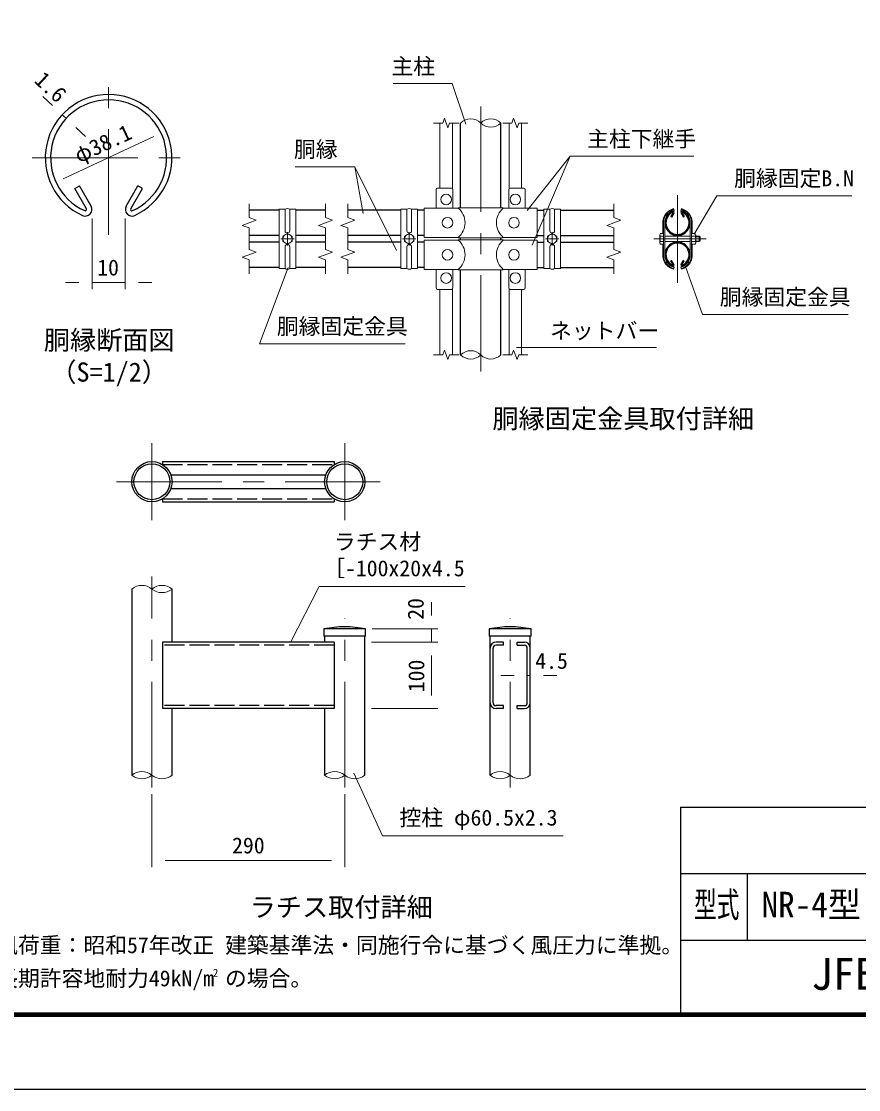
# Model space of a CAD drawing. Units: millimetres, scale not verified, with parts at other scales. Extents: x -8400 to 8400, y -5940 to 5940.
# Drawn here: x 274 to 5311, y -5940 to 488 of the extents above; entities that cross this region are included whole.
import ezdxf
from ezdxf.enums import TextEntityAlignment as Align

# ---------------------------------------------------------------- set-up
doc = ezdxf.new("R2010")
doc.units = ezdxf.units.MM
doc.header["$LTSCALE"] = 20
doc.linetypes.add('DASHED', pattern=[7.5, 6, -1.5])
doc.linetypes.add('USER1', pattern=[50.8, 31.75, -6.35, 6.35, -6.35])
for name, color, linetype, lineweight in [('0-1_D-STR1', 1, 'Continuous', 25), ('0-4_D-BMK', 2, 'USER1', 13), ('0-5_D-STR-DIM', 7, 'Continuous', 13), ('0-8_D-STR3', 3, 'Continuous', 13), ('0-9_D-STR-TXT', 7, 'Continuous', 13), ('0-A_D-TTL-TXT', 7, 'Continuous', 13), ('0-C_D-TTL', 7, 'Continuous', 25)]:
    doc.layers.add(name, color=color, linetype=linetype, lineweight=lineweight)
doc.styles.add('ＭＳ ゴシック', font='')
doc.styles.get('ＭＳ ゴシック').set_extended_font_data('MS Gothic')

msp = doc.modelspace()

# ---------------------------------------------------------------- linework, layer by layer
at = {"layer": '0-1_D-STR1'}
for p, q in [((2916.54, -633.47), (2916.54, -123.31)), ((3158.54, -633.47), (3158.54, -123.31)), ((595.19, -517.66), (622.98, -501.62)), ((693.16, -623.18), (622.98, -501.62)), ((904.53, -623.18), (974.72, -501.62)), ((1002.5, -517.66), (974.72, -501.62)), ((665.38, -639.22), (595.19, -517.66)), ((932.32, -639.22), (1002.5, -517.66)), ((1824.2, -647.47), (1644.2, -647.47)), ((2104.2, -647.47), (1924.2, -647.47)), ((2557.54, -647.47), (2237.54, -647.47)), ((2697.54, -647.47), (2657.54, -647.47)), ((3377.54, -647.47), (3417.54, -647.47)), ((3517.54, -647.47), (3837.54, -647.47)), ((4194.59, -662.35), (4180.55, -686.66)), ((4180.55, -686.66), (4186.11, -689.87)), ((4200.15, -665.56), (4186.11, -689.87)), ((4242.42, -665.56), (4256.46, -689.87)), ((4247.98, -662.35), (4262.02, -686.66)), ((4262.02, -686.66), (4256.46, -689.87)), ((1824.2, -799.87), (1644.2, -799.87)), ((2104.2, -799.87), (1924.2, -799.87)), ((2557.54, -799.87), (2237.54, -799.87)), ((2697.54, -799.87), (2657.54, -799.87)), ((2916.54, -826.27), (2916.54, -813.47)), ((3158.54, -826.27), (3158.54, -813.47)), ((3377.54, -799.87), (3417.54, -799.87)), ((3517.54, -799.87), (3837.54, -799.87)), ((1824.2, -839.87), (1644.2, -839.87)), ((2104.2, -839.87), (1924.2, -839.87)), ((2557.54, -839.87), (2237.54, -839.87)), ((2697.54, -839.87), (2657.54, -839.87)), ((3377.54, -839.87), (3417.54, -839.87)), ((3517.54, -839.87), (3837.54, -839.87)), ((4180.55, -953.08), (4186.11, -949.87)), ((4194.59, -977.4), (4180.55, -953.08)), ((4200.15, -974.19), (4186.11, -949.87)), ((4242.42, -974.19), (4256.46, -949.87)), ((4247.98, -977.4), (4262.02, -953.08)), ((4262.02, -953.08), (4256.46, -949.87)), ((1824.2, -992.27), (1644.2, -992.27)), ((2104.2, -992.27), (1924.2, -992.27)), ((2557.54, -992.27), (2237.54, -992.27)), ((2697.54, -992.27), (2657.54, -992.27)), ((2916.54, -1518.51), (2916.54, -1006.27)), ((3158.54, -1518.51), (3158.54, -1006.27)), ((3377.54, -992.27), (3417.54, -992.27)), ((3517.54, -992.27), (3837.54, -992.27)), ((1123.33, -2160.72), (2155.33, -2160.72)), ((1123.33, -2160.72), (1123.33, -2179.03)), ((2155.33, -2160.72), (2155.33, -2179.03)), ((1173.17, -2240.72), (2105.48, -2240.72)), ((1173.17, -2322.72), (2105.48, -2322.72)), ((1123.33, -2384.41), (1123.33, -2402.72)), ((1123.33, -2402.72), (2155.33, -2402.72)), ((2155.33, -2384.41), (2155.33, -2402.72)), ((938.33, -2927.45), (938.33, -4047.45)), ((1180.33, -3247.45), (1180.33, -2927.45)), ((2345.13, -3167.45), (2093.53, -3167.45)), ((2093.53, -3167.45), (2093.53, -3211.45)), ((2345.13, -3211.45), (2093.53, -3211.45)), ((2098.33, -3211.45), (2098.33, -3247.45)), ((2340.33, -4047.5), (2340.33, -3211.45)), ((2345.13, -3211.45), (2345.13, -3167.45)), ((3088.87, -3167.45), (3088.87, -3211.45)), ((3340.47, -3167.45), (3088.87, -3167.45)), ((3340.47, -3211.45), (3088.87, -3211.45)), ((3093.67, -4047.5), (3093.67, -3211.45)), ((3335.67, -4047.5), (3335.67, -3211.45)), ((3340.47, -3211.45), (3340.47, -3167.45)), ((2155.33, -3247.45), (1123.33, -3247.45)), ((1123.33, -3247.45), (1123.33, -3647.45)), ((2155.33, -3247.45), (2155.33, -3647.45)), ((3173.54, -3247.45), (3129.54, -3247.45)), ((3173.67, -3265.45), (3129.67, -3265.45)), ((3173.67, -3265.45), (3173.67, -3247.45)), ((3255.67, -3265.45), (3255.67, -3247.45)), ((3255.67, -3265.45), (3299.67, -3265.45)), ((3255.81, -3247.45), (3299.81, -3247.45)), ((3111.67, -3611.45), (3111.67, -3283.45)), ((3317.67, -3611.45), (3317.67, -3283.45)), ((2155.33, -3647.45), (1123.33, -3647.45)), ((1180.33, -4047.45), (1180.33, -3647.45)), ((2098.33, -3647.45), (2098.33, -4047.45)), ((3173.67, -3647.45), (3129.67, -3647.45)), ((3255.67, -3647.45), (3299.67, -3647.45))]:
    msp.add_line(p, q, dxfattribs=at)
at = {"layer": '0-1_D-STR1', "linetype": 'DASHED'}
for p, q in [((1122.82, -2178.72), (2155.83, -2178.72)), ((1122.82, -2384.72), (2155.83, -2384.72)), ((2155.33, -3265.45), (1123.33, -3265.45)), ((2155.33, -3629.45), (1123.33, -3629.45))]:
    msp.add_line(p, q, dxfattribs=at)
at = {"layer": '0-1_D-STR1'}
for points in [[(3173.67, -3647.45), (3173.67, -3629.45), (3129.67, -3629.45)], [(3255.67, -3647.45), (3255.67, -3629.45), (3299.67, -3629.45)]]:
    msp.add_lwpolyline(points, dxfattribs=at)
for centre, radius in [((1059.33, -2281.72), 121), ((1059.33, -2281.72), 108.2), ((2219.33, -2281.72), 121), ((2219.33, -2281.72), 108.2)]:
    msp.add_circle(centre, radius, dxfattribs=at)
for centre, radius, start, end in [((798.85, -332.6), 381, 294.32478, 245.67522), ((798.85, -332.6), 348.92, 294.32478, 245.67522), ((658.43, -643.23), 40.1, 245.67522, 30), ((658.43, -643.23), 8.02, 245.67522, 30), ((939.27, -643.23), 40.1, 150, 294.32478), ((939.27, -643.23), 8.02, 150, 294.32478), ((4221.28, -723.67), 76.2, 114.32478, 65.67522), ((4221.28, -723.67), 69.78, 114.32478, 65.67522), ((4193.2, -661.55), 8.02, 330, 114.32478), ((4193.2, -661.55), 1.6, 330, 114.32478), ((4249.37, -661.55), 8.02, 65.67522, 210), ((4249.37, -661.55), 1.6, 65.67522, 210), ((4220.98, -723.67), 76.2, 5.09104, 65.67522), ((4221.28, -916.07), 76.2, 294.32478, 245.67522), ((4221.28, -916.07), 69.78, 294.32478, 245.67522), ((4193.2, -978.2), 8.02, 245.67522, 30), ((4193.2, -978.2), 1.6, 245.67522, 30), ((4249.37, -978.2), 8.02, 150, 294.32478), ((4249.37, -978.2), 1.6, 150, 294.32478), ((2219.33, -3812.36), 657.07, 78.96219, 101.03781), ((3214.67, -3812.36), 657.07, 78.96219, 101.03781), ((3129.67, -3283.45), 36, 90, 180), ((3129.67, -3283.45), 18, 90, 180), ((3299.67, -3283.45), 36, 0, 90), ((3299.67, -3283.45), 18, 0, 90), ((3129.67, -3611.45), 36, 180, 270), ((3129.67, -3611.45), 18, 180, 270), ((3299.67, -3611.45), 36, 270, 0), ((3299.67, -3611.45), 18, 270, 0)]:
    msp.add_arc(centre, radius, start, end, dxfattribs=at)
at = {"layer": '0-4_D-BMK'}
for p, q in [((798.85, -796.23), (798.85, 126.88)), ((3037.54, -23.31), (3037.54, -1618.51)), ((339.37, -332.6), (1258.33, -332.6)), ((4221.28, -556.64), (4221.28, -1085.18)), ((1914.2, -820.91), (1834.2, -820.91)), ((1874.2, -860.91), (1874.2, -780.91)), ((2647.54, -820.91), (2567.54, -820.91)), ((2607.54, -860.91), (2607.54, -780.91)), ((3427.54, -820.91), (3507.54, -820.91)), ((3467.54, -860.91), (3467.54, -780.91)), ((4078.78, -820.91), (4393.38, -820.91)), ((1059.33, -2050.78), (1059.33, -2512.66)), ((2219.33, -2050.78), (2219.33, -2512.66)), ((845.42, -2281.72), (2433.24, -2281.72)), ((1059.33, -4121.83), (1059.33, -2852.8)), ((2219.33, -4121.83), (2219.33, -3103.45)), ((3214.67, -4121.83), (3214.67, -3103.45))]:
    msp.add_line(p, q, dxfattribs=at)
at = {"layer": '0-5_D-STR-DIM'}
for p, q in [((461.08, -18.86), (402.46, 35.58)), ((543.2, -95.14), (519.69, -73.31)), ((2753.54, -123.31), (2809.01, -123.31)), ((2819.28, -95.12), (2809.01, -123.31)), ((2839.8, -151.5), (2819.28, -95.12)), ((2850.06, -123.31), (2839.8, -151.5)), ((2850.06, -123.31), (2905.54, -123.31)), ((3169.54, -123.31), (3225.01, -123.31)), ((3235.28, -95.12), (3225.01, -123.31)), ((3255.8, -151.5), (3235.28, -95.12)), ((3266.06, -123.31), (3255.8, -151.5)), ((3266.06, -123.31), (3321.54, -123.31)), ((601.82, -149.59), (660.43, -204.03)), ((526.05, -459.8), (1071.65, -205.4)), ((1644.2, -609.37), (1644.2, -692.89)), ((2104.2, -609.37), (2104.2, -692.89)), ((2237.54, -609.37), (2237.54, -692.89)), ((3837.54, -609.37), (3837.54, -692.89)), ((698.85, -697.74), (698.85, -1123.34)), ((898.85, -697.74), (898.85, -1123.34)), ((1686.49, -708.28), (1644.2, -692.89)), ((2146.49, -708.28), (2104.2, -692.89)), ((2279.82, -708.28), (2237.54, -692.89)), ((3879.82, -708.28), (3837.54, -692.89)), ((1601.92, -739.06), (1686.49, -708.28)), ((1644.2, -754.45), (1601.92, -739.06)), ((1644.2, -754.45), (1644.2, -885.29)), ((2061.92, -739.06), (2146.49, -708.28)), ((2104.2, -754.45), (2061.92, -739.06)), ((2104.2, -754.45), (2104.2, -885.29)), ((2195.25, -739.06), (2279.82, -708.28)), ((2237.54, -754.45), (2195.25, -739.06)), ((2237.54, -754.45), (2237.54, -885.29)), ((3795.25, -739.06), (3879.82, -708.28)), ((3837.54, -754.45), (3795.25, -739.06)), ((3837.54, -754.45), (3837.54, -885.29)), ((1686.49, -900.68), (1644.2, -885.29)), ((2146.49, -900.68), (2104.2, -885.29)), ((2279.82, -900.68), (2237.54, -885.29)), ((3879.82, -900.68), (3837.54, -885.29)), ((1601.92, -931.46), (1686.49, -900.68)), ((1644.2, -946.85), (1601.92, -931.46)), ((1644.2, -946.85), (1644.2, -1030.37)), ((2061.92, -931.46), (2146.49, -900.68)), ((2104.2, -946.85), (2061.92, -931.46)), ((2104.2, -946.85), (2104.2, -1030.37)), ((2195.25, -931.46), (2279.82, -900.68)), ((2237.54, -946.85), (2195.25, -931.46)), ((2237.54, -946.85), (2237.54, -1030.37)), ((3795.25, -931.46), (3879.82, -900.68)), ((3837.54, -946.85), (3795.25, -931.46)), ((3837.54, -946.85), (3837.54, -1030.37)), ((618.85, -1083.34), (538.85, -1083.34)), ((698.85, -1083.34), (898.85, -1083.34)), ((978.85, -1083.34), (1058.85, -1083.34)), ((2753.54, -1518.51), (2809.01, -1518.51)), ((2819.28, -1490.32), (2809.01, -1518.51)), ((2839.8, -1546.7), (2819.28, -1490.32)), ((2850.06, -1518.51), (2839.8, -1546.7)), ((2850.06, -1518.51), (2905.54, -1518.51)), ((3169.54, -1518.51), (3225.01, -1518.51)), ((3235.28, -1490.32), (3225.01, -1518.51)), ((3255.8, -1546.7), (3235.28, -1490.32)), ((3266.06, -1518.51), (3255.8, -1546.7)), ((3266.06, -1518.51), (3321.54, -1518.51)), ((2740.33, -3087.45), (2740.33, -3007.45)), ((2385.13, -3167.45), (2780.33, -3167.45)), ((2740.33, -3247.45), (2740.33, -3167.45)), ((2380.33, -3247.45), (2780.33, -3247.45)), ((2380.33, -3247.45), (2780.33, -3247.45)), ((2740.33, -3327.45), (2740.33, -3407.45)), ((2740.33, -3567.45), (2740.33, -3327.45)), ((3237.67, -3447.45), (3157.67, -3447.45)), ((3317.67, -3447.45), (3335.67, -3447.45)), ((3415.67, -3447.45), (3495.67, -3447.45)), ((2380.33, -3647.45), (2780.33, -3647.45)), ((1059.33, -4161.83), (1059.33, -4600.87)), ((2219.33, -4161.83), (2219.33, -4600.87)), ((1139.33, -4560.87), (2139.33, -4560.87))]:
    msp.add_line(p, q, dxfattribs=at)
for centre, radius, start, end in [((2977.04, -184.19), 85.83, 45.18146, 134.81854), ((3098.04, -184.19), 85.83, 45.18146, 134.81854), ((3098.04, -62.43), 85.83, 225.18146, 314.81854), ((2977.04, -1579.39), 85.83, 45.18146, 134.81854), ((2977.04, -1457.63), 85.83, 225.18146, 314.81854), ((3098.04, -1457.63), 85.83, 225.18146, 314.81854), ((998.83, -3002.09), 96.08, 50.97549, 129.02451), ((1119.83, -3002.09), 96.08, 50.97549, 129.02451), ((1119.83, -2852.8), 96.08, 230.97549, 309.02451), ((998.83, -4122.13), 96.12, 50.9915, 129.0085), ((998.83, -3972.76), 96.12, 230.9915, 309.0085), ((1119.83, -3972.8), 96.08, 230.97547, 309.02453), ((2158.83, -4122.13), 96.12, 50.9915, 129.0085), ((2158.83, -3972.76), 96.12, 230.9915, 309.0085), ((2279.83, -3972.8), 96.08, 230.97547, 309.02453), ((3154.17, -4121.94), 95.92, 50.89748, 129.10252), ((3154.17, -3972.56), 96.31, 231.0856, 308.9144), ((3275.17, -3972.6), 96.28, 231.06955, 308.93045)]:
    msp.add_arc(centre, radius, start, end, dxfattribs=at)
at = {"layer": '0-8_D-STR3'}
for p, q in [((2791.54, -515.47), (2791.54, -123.31)), ((2867.54, -518.18), (2867.54, -123.31)), ((3207.54, -518.18), (3207.54, -123.31)), ((3283.54, -515.47), (3283.54, -123.31)), ((2769.54, -635.47), (2769.54, -523.47)), ((2861.54, -515.47), (2777.54, -515.47)), ((2869.54, -635.47), (2869.54, -523.47)), ((3205.54, -635.47), (3205.54, -523.47)), ((3213.54, -515.47), (3297.54, -515.47)), ((3305.54, -635.47), (3305.54, -523.47)), ((1860.2, -642.39), (1860.2, -771.87)), ((1924.2, -642.39), (1888.2, -642.39)), ((1888.2, -642.39), (1888.2, -771.87)), ((2593.54, -642.39), (2593.54, -771.87)), ((2657.54, -642.39), (2621.54, -642.39)), ((2621.54, -642.39), (2621.54, -771.87)), ((2697.54, -635.47), (2902.34, -635.47)), ((2697.54, -811.47), (2697.54, -635.47)), ((2902.34, -633.47), (2898.34, -635.47)), ((2902.34, -633.47), (3172.74, -633.47)), ((3172.74, -633.47), (3176.74, -635.47)), ((3172.74, -635.47), (3377.54, -635.47)), ((3377.54, -811.47), (3377.54, -635.47)), ((3417.54, -642.39), (3453.54, -642.39)), ((3453.54, -642.39), (3453.54, -771.87)), ((3481.54, -642.39), (3481.54, -771.87)), ((4197.95, -638.53), (4201.08, -650.12)), ((4244.62, -638.53), (4241.48, -650.12)), ((4133.08, -716.4), (4133.08, -784.51)), ((4137.08, -716.56), (4137.08, -925.26)), ((4145.08, -716.91), (4145.08, -924.91)), ((4297.48, -716.91), (4297.48, -924.91)), ((4305.48, -716.56), (4305.48, -925.26)), ((4309.48, -716.4), (4309.48, -784.51)), ((2697.54, -811.47), (2902.34, -811.47)), ((2697.54, -828.27), (2902.34, -828.27)), ((2697.54, -828.27), (2697.54, -1004.27)), ((2902.34, -813.47), (2898.34, -811.47)), ((2902.34, -826.27), (2898.34, -828.27)), ((3172.74, -811.47), (3377.54, -811.47)), ((3172.74, -828.27), (3377.54, -828.27)), ((3377.54, -828.27), (3377.54, -1004.27)), ((4182.69, -820.91), (4091.48, -820.91)), ((4115.08, -795.97), (4115.08, -845.36)), ((4119.08, -788.51), (4137.08, -788.51)), ((4119.08, -804.71), (4137.08, -804.71)), ((4149.88, -804.91), (4297.48, -804.91)), ((4259.88, -820.91), (4351.09, -820.91)), ((4327.48, -788.51), (4305.48, -788.51)), ((4327.48, -804.71), (4305.48, -804.71)), ((4331.48, -795.97), (4331.48, -845.36)), ((4331.48, -804.91), (4352.28, -804.91)), ((4331.48, -807.62), (4357.08, -807.62)), ((4331.48, -834.2), (4357.08, -834.2)), ((4352.28, -804.91), (4352.28, -836.91)), ((4352.28, -804.91), (4357.08, -807.62)), ((4357.08, -834.2), (4352.28, -836.91)), ((4357.08, -807.62), (4357.08, -834.2)), ((1860.2, -999.43), (1860.2, -867.87)), ((1888.2, -999.43), (1888.2, -867.87)), ((2593.54, -999.43), (2593.54, -867.87)), ((2621.54, -999.43), (2621.54, -867.87)), ((3453.54, -999.43), (3453.54, -867.87)), ((3481.54, -999.43), (3481.54, -867.87)), ((4119.08, -837.11), (4137.08, -837.11)), ((4119.08, -853.31), (4137.08, -853.31)), ((4133.08, -925.42), (4133.08, -857.31)), ((4149.88, -836.91), (4297.48, -836.91)), ((4327.48, -837.11), (4305.48, -837.11)), ((4327.48, -853.31), (4305.48, -853.31)), ((4309.48, -925.42), (4309.48, -857.31)), ((4331.48, -836.91), (4352.28, -836.91)), ((2697.54, -1004.27), (2902.34, -1004.27)), ((2769.54, -1004.27), (2769.54, -1116.27)), ((2869.54, -1004.27), (2869.54, -1116.27)), ((2902.34, -1006.27), (2898.34, -1004.27)), ((2902.34, -1006.27), (3172.74, -1006.27)), ((3172.74, -1006.27), (3176.74, -1004.27)), ((3172.74, -1004.27), (3377.54, -1004.27)), ((3205.54, -1004.27), (3205.54, -1116.27)), ((3305.54, -1004.27), (3305.54, -1116.27)), ((4197.95, -1003.29), (4201.08, -991.7)), ((4244.62, -1003.29), (4241.48, -991.7)), ((2861.54, -1124.27), (2777.54, -1124.27)), ((2791.54, -1518.51), (2791.54, -1124.27)), ((2867.54, -1518.51), (2867.54, -1121.56)), ((3207.54, -1518.51), (3207.54, -1121.56)), ((3213.54, -1124.27), (3297.54, -1124.27)), ((3283.54, -1518.51), (3283.54, -1124.27))]:
    msp.add_line(p, q, dxfattribs=at)
for points in [[(1860.2, -642.39), (1824.2, -642.39), (1824.2, -999.43), (1860.2, -999.43)], [(1888.2, -999.43), (1924.2, -999.43), (1924.2, -642.39)], [(2593.54, -642.39), (2557.54, -642.39), (2557.54, -999.43), (2593.54, -999.43)], [(2621.54, -999.43), (2657.54, -999.43), (2657.54, -642.39)], [(3453.54, -999.43), (3417.54, -999.43), (3417.54, -642.39)], [(3481.54, -642.39), (3517.54, -642.39), (3517.54, -999.43), (3481.54, -999.43)], [(2902.34, -813.47), (3172.74, -813.47), (3176.74, -811.47)], [(2902.34, -826.27), (3172.74, -826.27), (3176.74, -828.27)]]:
    msp.add_lwpolyline(points, dxfattribs=at)
for points in [[(1874.2, -853.31), (1902.26, -837.11), (1902.26, -804.71), (1874.2, -788.51), (1846.14, -804.71), (1846.14, -837.11)], [(2607.54, -853.31), (2635.6, -837.11), (2635.6, -804.71), (2607.54, -788.51), (2579.48, -804.71), (2579.48, -837.11)], [(3467.54, -853.31), (3439.48, -837.11), (3439.48, -804.71), (3467.54, -788.51), (3495.6, -804.71), (3495.6, -837.11)]]:
    msp.add_lwpolyline(points, close=True, dxfattribs=at)
for centre, radius in [((2829.54, -583.47), 32), ((3245.54, -583.47), 32), ((2837.54, -723.47), 32), ((3237.54, -723.47), 32), ((1874.2, -820.91), 28.14), ((2607.54, -820.91), 28.14), ((3467.54, -820.91), 28.14), ((2837.54, -916.27), 32), ((3237.54, -916.27), 32), ((2829.54, -1056.27), 32), ((3245.54, -1056.27), 32)]:
    msp.add_circle(centre, radius, dxfattribs=at)
for centre, radius, start, end in [((2777.54, -523.47), 8, 90, 180), ((2861.54, -523.47), 8, 0, 90), ((3213.54, -523.47), 8, 90, 180), ((3297.54, -523.47), 8, 0, 90), ((1874.2, -664.89), 26.5, 58.10921, 121.89079), ((2607.54, -664.89), 26.5, 58.10921, 121.89079), ((2827.99, -723.47), 115.2, 310.19176, 49.80824), ((3247.08, -723.47), 115.2, 130.19176, 229.80824), ((3467.54, -664.89), 26.5, 58.10921, 121.89079), ((4220.98, -723.67), 88.2, 105.13812, 175.26816), ((4220.98, -723.67), 84.2, 105.13812, 175.157), ((4221.59, -723.67), 84.2, 4.843, 74.86188), ((4221.59, -723.67), 88.2, 4.843, 74.86188), ((4220.98, -723.67), 76.2, 105.13812, 174.90896), ((4221.59, -723.67), 76.2, 5.09104, 74.86188), ((1874.2, -771.87), 14, 180, 0), ((2607.54, -771.87), 14, 180, 0), ((2827.99, -916.27), 115.2, 310.19176, 49.80824), ((3247.08, -916.27), 115.2, 130.19176, 229.80824), ((3467.54, -771.87), 14, 180, 0), ((4125.24, -796.61), 10.17, 127.21089, 232.78911), ((4149.89, -820.91), 34.8, 152.26063, 207.73937), ((4137.08, -784.51), 4, 180, 270), ((4305.48, -784.51), 4, 270, 0), ((4321.33, -796.61), 10.17, 307.21089, 52.78911), ((4296.68, -820.91), 34.8, 332.26063, 27.73937), ((1874.2, -867.87), 14, 0, 180), ((2607.54, -867.87), 14, 0, 180), ((3467.54, -867.87), 14, 0, 180), ((4125.28, -845.21), 10.2, 127.42505, 232.57495), ((4137.08, -857.31), 4, 90, 180), ((4305.48, -857.31), 4, 0, 90), ((4321.29, -845.21), 10.2, 307.42505, 52.57495), ((4220.98, -918.15), 88.2, 184.73184, 254.86188), ((4220.98, -918.15), 84.2, 184.843, 254.86188), ((4220.98, -918.15), 76.2, 185.09104, 254.86188), ((4221.59, -918.15), 76.2, 285.13812, 354.90896), ((4221.59, -918.15), 84.2, 285.13812, 355.157), ((4221.59, -918.15), 88.2, 285.13812, 355.26816), ((1874.2, -976.93), 26.5, 238.10921, 301.89079), ((2607.54, -976.93), 26.5, 238.10921, 301.89079), ((3467.54, -976.93), 26.5, 238.10921, 301.89079), ((2777.54, -1116.27), 8, 180, 270), ((2861.54, -1116.27), 8, 270, 0), ((3213.54, -1116.27), 8, 180, 270), ((3297.54, -1116.27), 8, 270, 0)]:
    msp.add_arc(centre, radius, start, end, dxfattribs=at)
at = {"layer": '0-9_D-STR-TXT'}
for p, q in [((3575.64, -323.18), (3317.54, -649.44)), ((2280.09, -386.72), (2329.5, -667.3)), ((4095.54, -1473.63), (3252.1, -1473.63))]:
    msp.add_line(p, q, dxfattribs=at)
for points in [[(2510.84, 113.9), (2865.48, 113.9), (2948.05, -129.37)], [(4318.6, -323.18), (3575.64, -323.18), (3346.71, -857.79)], [(1920.88, -386.72), (2280.09, -386.72), (2531.27, -890.71)], [(5269.87, -561.31), (4456.86, -561.31), (4321.97, -792.9)], [(2583.06, -1452.01), (1706.08, -1452.01), (1878.24, -993.4)], [(5247.71, -1275.37), (4370.74, -1275.37), (4269.48, -985.8)], [(2942.93, -2911.72), (2064.6, -2911.72), (1894.17, -3245.66)], [(3533.98, -4411.98), (2446.83, -4411.98), (2274.47, -4036.33)]]:
    msp.add_lwpolyline(points, dxfattribs=at)
at = {"layer": '0-C_D-TTL'}
for p, q in [((4240, -4240), (4240, -5480)), ((4240, -4240), (7840, -4240)), ((4240, -4640), (7840, -4640)), ((4640, -4640), (4640, -5040)), ((4240, -5040), (7840, -5040))]:
    msp.add_line(p, q, dxfattribs=at)
at = {"layer": '0-C_D-TTL', "color": 2}
msp.add_lwpolyline([(-8400, 5940), (8400, 5940), (8400, -5940), (-8400, -5940)], close=True, dxfattribs=at)
at = {"layer": '0-C_D-TTL'}
for points in [[(-7860, 5500), (7860, 5500), (7860, -5500), (-7860, -5500)], [(-7855, 5495), (7855, 5495), (7855, -5495), (-7855, -5495)], [(-7850, 5490), (7850, 5490), (7850, -5490), (-7850, -5490)], [(-7845, 5485), (7845, 5485), (7845, -5485), (-7845, -5485)], [(-7840, 5480), (7840, 5480), (7840, -5480), (-7840, -5480)]]:
    msp.add_lwpolyline(points, close=True, dxfattribs=at)

# ---------------------------------------------------------------- texts
at = {"layer": '0-5_D-STR-DIM', "style": 'ＭＳ ゴシック'}
for s, rotation, p in [('1.6', 317.113, (326.12, 104.05)), ('φ38.1', 24.999, (632.74, -393.21)), ('20', 90, (2723, -3112.95)), ('100', 90, (2726.83, -3548.75))]:
    msp.add_text(s, height=96.19, rotation=rotation, dxfattribs=at).set_placement(p, align=Align.BOTTOM_LEFT)
for s, p in [('10', (730.05, -1069.84)), ('4.5', (3365.49, -3436.6)), ('290', (1541.33, -4547.38))]:
    msp.add_text(s, height=96.19, dxfattribs=at).set_placement(p, align=Align.BOTTOM_LEFT)
at = {"layer": '0-9_D-STR-TXT', "style": 'ＭＳ ゴシック'}
for s, p in [('主柱', (2500.68, 141.35)), ('主柱下継手', (3677.49, -295.47)), ('胴縁', (1913.78, -358.76)), ('胴縁固定B.N', (4561.75, -532.84)), ('胴縁固定金具', (4475.63, -1246.9)), ('胴縁固定金具', (1810.98, -1423.54)), ('ネットバー', (3454.43, -1449.73)), ('ラチス材', (2153.7, -2719.69)), ('［-100x20x4.5', (2089.48, -2879.69)), ('控柱 φ60.5x2.3', (2548.68, -4379.96))]:
    msp.add_text(s, height=96.19, dxfattribs=at).set_placement(p, align=Align.BOTTOM_LEFT)
at = {"layer": '0-A_D-TTL-TXT', "style": 'ＭＳ ゴシック'}
for s, height, p in [('胴縁断面図', 115.4, (409, -1521.89)), ('（S=1/2）', 115.4, (447.99, -1714.27)), ('胴縁固定金具取付詳細', 115.4, (3107.84, -1994.51)), ('ラチス取付詳細', 115.4, (1647.47, -4934.16)), ('（設計条件）風荷重：昭和57年改正 建築基準法・同施行令に基づく風圧力に準拠。', 96.19, (-664.9, -5147.21)), ('JFE 建材株式会社', 192.4, (5024.76, -5397.01)), ('（基礎条件）長期許容地耐力49kN/m の場合。', 96.19, (-664.9, -5347.21)), ('2', 48.11, (1426.04, -5275.58))]:
    msp.add_text(s, height=height, dxfattribs=at).set_placement(p, align=Align.BOTTOM_LEFT)
for s, width, p in [('型式', 0.65, (4320.53, -4949.61)), ('NR-4型 H5000', 0.95, (4727.2, -4949.61))]:
    msp.add_text(s, height=153.9, dxfattribs=dict(at, width=width)).set_placement(p, align=Align.BOTTOM_LEFT)

doc.saveas('drawing.dxf')
